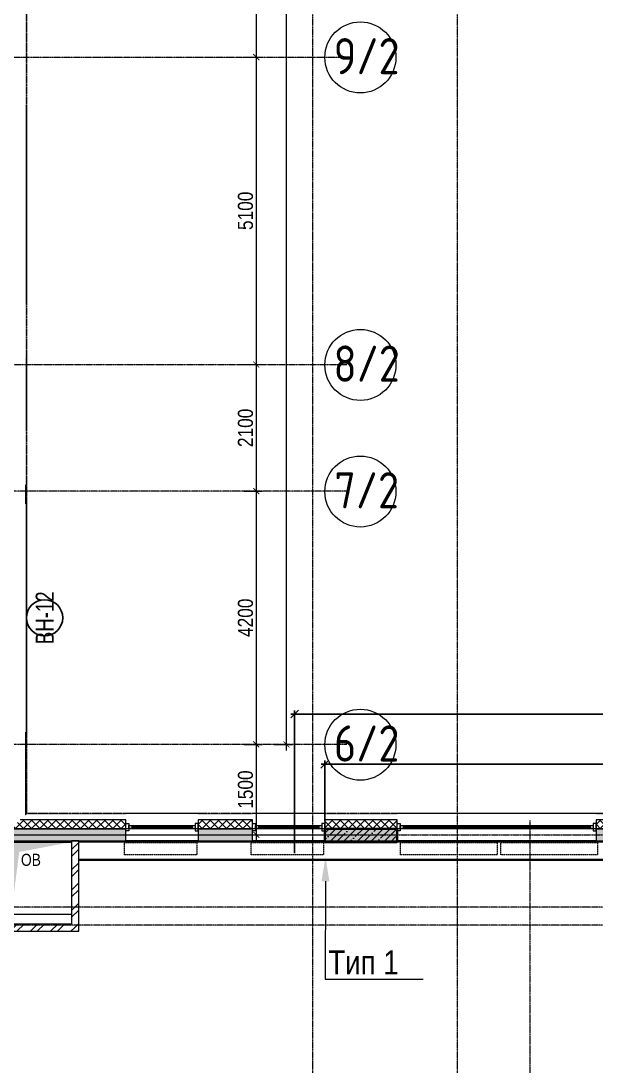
# Model space of a CAD drawing. Header units: millimetres. Extents: x -231292 to 573618, y -153144 to 564035.
# Drawn here: x 74845 to 84383, y 22894 to 40230 of the extents above; entities that cross this region are included whole.
import ezdxf
from ezdxf import colors
from ezdxf.entities.mleader import LeaderData, LeaderLine
from ezdxf.enums import TextEntityAlignment as Align
from ezdxf.math import Vec2, Vec3

# ---------------------------------------------------------------- set-up
doc = ezdxf.new("R2010")
doc.units = ezdxf.units.MM
for name, pattern in [('CENTER2', [28.575, 19.05, -3.175, 3.175, -3.175]), ('DASHED', [19.05, 12.7, -6.35]), ('HIDDEN2', [4.7625, 3.175, -1.5875])]:
    doc.linetypes.add(name, pattern=pattern)
doc.layers.get('0').update_dxf_attribs({"color": 250})
doc.layers.get('Defpoints').update_dxf_attribs({"color": 250})
for name, color, linetype, lineweight in [('A-Wall-Open', 250, 'Continuous', 5), ('A-Wall_Материал_Газоблок_Контур', 250, 'Continuous', 0), ('АР_Витраж марка', 250, 'Continuous', 9), ('АР_Колонны', 250, 'Continuous', 35), ('АР_Окна', 250, 'Continuous', 5), ('АР_Отопительные приборы', 250, 'HIDDEN2', 0), ('АР_Стены ЖБ', 250, 'Continuous', 35), ('АР_Стены кирпич', 250, 'Continuous', 20), ('АР_Стены ПЕНОблок', 250, 'Continuous', 20), ('АР_Утеплитель', 250, 'Continuous', 0), ('АР_Штриховка', 250, 'Continuous', 0), ('Зашивка радиаторов тип 1 (фанера и МДФ)', 250, 'Continuous', 0), ('КМ_Фахверки', 250, 'Continuous', 80), ('ОВ_Шахты', 250, 'Continuous', 5), ('Размеры зашивки ГКЛ', 250, 'Continuous', 0), ('РД_Оси_100', 250, 'Continuous', 0), ('РД_Оси_размер', 250, 'Continuous', 0)]:
    doc.layers.add(name, color=color, linetype=linetype, lineweight=lineweight)
doc.layers.add('АР_Делит', color=250, linetype='Continuous', lineweight=0, plot=False)
doc.layers.add('РД_Витраж_проем', color=250, linetype='Continuous', lineweight=0, plot=False)
doc.layers.add('СПДС_РАЗМЕРЫ', color=250, linetype='Continuous')
doc.styles.add('Arial_09', font='ARIALN.TTF', dxfattribs={"width": 0.9})
doc.styles.add('style1', font='ARIALN.TTF')
doc.styles.add('ккк', font='isocpeur.ttf', dxfattribs={"width": 0.85, "oblique": 15})
doc.dimstyles.new('Dim100_ареал', dxfattribs={"dimscale": 100, "dimtxt": 2.5, "dimasz": 1, "dimexe": 1, "dimexo": 1, "dimgap": 0.5, "dimtad": 1, "dimzin": 12, "dimdsep": 46, "dimtxsty": 'style1', "dimblk": 'ARCHTICK', "dimcen": 1, "dimdle": 1, "dimclrd": 256, "dimclre": 256, "dimaunit": 1, "dimadec": 0, "dimazin": 3, "dimtfac": 1, "dimtmove": 1, "dimatfit": 3, "dimldrblk": 'OPEN30', "dimfxl": 2, "dimfxlon": 1, "dimtolj": 1, "dimtzin": 0, "dimlwd": 9, "dimlwe": 9, "dimarcsym": 0})
doc.dimstyles.new('scale_100', dxfattribs={"dimtxt": 200, "dimasz": 125, "dimexe": 60, "dimexo": 100, "dimgap": 30, "dimtad": 1, "dimdec": 0, "dimdsep": 46, "dimtxsty": 'style1', "dimblk": 'OBLIQUE', "dimcen": 150, "dimdle": 60, "dimclrd": 256, "dimclre": 256, "dimclrt": 256, "dimadec": 0, "dimazin": 0, "dimtfac": 1, "dimtdec": 0, "dimtmove": 1, "dimatfit": 3, "dimldrblk": 'OBLIQUE', "dimfxl": 1, "dimtolj": 1, "dimtzin": 0, "dimarcsym": 0})

# ---------------------------------------------------------------- blocks, each defined once
blk = doc.blocks.new('A-iden')
at = {"linetype": 'Continuous', "lineweight": 5}
blk.add_circle((-0.73, -4.06), 5.89, dxfattribs=at)
at = {"color": 0, "linetype": 'Continuous', "lineweight": 20, "style": 'ккк', "width": 0.85}
blk.add_attdef('ID', text='', height=6, dxfattribs=at).set_placement((0.31, -3.85), align=Align.MIDDLE_CENTER)
blk = doc.blocks.new('_ArchTick')
at = {"color": 0, "linetype": 'ByBlock', "const_width": 0.15}
blk.add_lwpolyline([(-0.5, -0.5), (0.5, 0.5)], dxfattribs=at)
blk = doc.blocks.new('*D1600')
at = {"layer": 'Defpoints', "color": 0, "transparency": 16777216}
for p in [(68364, 68320), (70364, 68320), (68364, 15000)]:
    blk.add_point(p, dxfattribs=at)
at = {"layer": 'РД_Оси_размер', "lineweight": 9, "transparency": 16777216}
for p, q in [((70164, 68320), (70464, 68320)), ((70364, 14900), (70364, 68420)), ((70164, 15000), (70464, 15000))]:
    blk.add_line(p, q, dxfattribs=at)
at = {"layer": 'РД_Оси_размер', "lineweight": 9, "transparency": 16777216, "xscale": 100, "yscale": 100, "zscale": 100}
for p, rotation in [((70364, 68320), 90), ((70364, 15000), 270)]:
    blk.add_blockref('_ArchTick', p, dxfattribs=dict(at, rotation=rotation))
at = {"layer": 'РД_Оси_размер', "color": 0, "transparency": 16777216, "insert": (70186, 41660), "char_height": 250, "attachment_point": 5, "rotation": 90, "style": 'style1'}
blk.add_mtext('\\A1;53320', dxfattribs=at)
blk = doc.blocks.new('_Open30')
at = {"color": 0, "linetype": 'ByBlock', "lineweight": -2}
for p, q in [((-1, 0.27), (0, 0)), ((0, 0), (-1, -0.27)), ((0, 0), (-1, 0))]:
    blk.add_line(p, q, dxfattribs=at)
blk = doc.blocks.new('*D34')
at = {"layer": 'Defpoints', "color": 0, "transparency": 16777216}
for p in [(68364, 35700), (68364, 26400), (69864, 26400)]:
    blk.add_point(p, dxfattribs=at)
at = {"layer": 'РД_Оси_размер', "color": 0, "lineweight": 5, "transparency": 16777216}
for p, q in [((69864, 35800), (69864, 26300)), ((69664, 35700), (69964, 35700)), ((69664, 26400), (69964, 26400))]:
    blk.add_line(p, q, dxfattribs=at)
at = {"layer": 'РД_Оси_размер', "color": 0, "lineweight": 5, "transparency": 16777216, "xscale": 100, "yscale": 100, "zscale": 100}
for p, rotation in [((69864, 35700), 90), ((69864, 26400), 270)]:
    blk.add_blockref('_ArchTick', p, dxfattribs=dict(at, rotation=rotation))
at = {"layer": 'РД_Оси_размер', "color": 0, "transparency": 16777216, "insert": (69686, 31050), "char_height": 250, "attachment_point": 5, "rotation": 90, "style": 'style1'}
blk.add_mtext('\\A1;9300', dxfattribs=at)
blk = doc.blocks.new('*D22')
at = {"layer": 'Defpoints', "color": 0, "transparency": 16777216}
for p in [(68364, 26400), (68364, 21300), (69864, 21300)]:
    blk.add_point(p, dxfattribs=at)
at = {"layer": 'РД_Оси_размер', "color": 0, "lineweight": 5, "transparency": 16777216}
for p, q in [((69664, 26400), (69964, 26400)), ((69864, 26500), (69864, 21200)), ((69664, 21300), (69964, 21300))]:
    blk.add_line(p, q, dxfattribs=at)
at = {"layer": 'РД_Оси_размер', "color": 0, "lineweight": 5, "transparency": 16777216, "xscale": 100, "yscale": 100, "zscale": 100}
for p, rotation in [((69864, 26400), 90), ((69864, 21300), 270)]:
    blk.add_blockref('_ArchTick', p, dxfattribs=dict(at, rotation=rotation))
at = {"layer": 'РД_Оси_размер', "color": 0, "transparency": 16777216, "insert": (69686, 23850), "char_height": 250, "attachment_point": 5, "rotation": 90, "style": 'style1'}
blk.add_mtext('\\A1;5100', dxfattribs=at)
blk = doc.blocks.new('*D35')
at = {"layer": 'Defpoints', "color": 0, "transparency": 16777216}
for p in [(68364, 21300), (68364, 19200), (69864, 19200)]:
    blk.add_point(p, dxfattribs=at)
at = {"layer": 'РД_Оси_размер', "color": 0, "lineweight": 5, "transparency": 16777216}
for p, q in [((69864, 21400), (69864, 19100)), ((69664, 21300), (69964, 21300)), ((69664, 19200), (69964, 19200))]:
    blk.add_line(p, q, dxfattribs=at)
at = {"layer": 'РД_Оси_размер', "color": 0, "lineweight": 5, "transparency": 16777216, "xscale": 100, "yscale": 100, "zscale": 100}
for p, rotation in [((69864, 21300), 90), ((69864, 19200), 270)]:
    blk.add_blockref('_ArchTick', p, dxfattribs=dict(at, rotation=rotation))
at = {"layer": 'РД_Оси_размер', "color": 0, "transparency": 16777216, "insert": (69686, 20250), "char_height": 250, "attachment_point": 5, "rotation": 90, "style": 'style1'}
blk.add_mtext('\\A1;2100', dxfattribs=at)
blk = doc.blocks.new('*D36')
at = {"layer": 'Defpoints', "color": 0, "transparency": 16777216}
for p in [(68364, 19200), (68364, 15000), (69864, 15000)]:
    blk.add_point(p, dxfattribs=at)
at = {"layer": 'РД_Оси_размер', "color": 0, "lineweight": 5, "transparency": 16777216}
for p, q in [((69864, 19300), (69864, 14900)), ((69664, 19200), (69964, 19200)), ((69664, 15000), (69964, 15000))]:
    blk.add_line(p, q, dxfattribs=at)
at = {"layer": 'РД_Оси_размер', "color": 0, "lineweight": 5, "transparency": 16777216, "xscale": 100, "yscale": 100, "zscale": 100}
for p, rotation in [((69864, 19200), 90), ((69864, 15000), 270)]:
    blk.add_blockref('_ArchTick', p, dxfattribs=dict(at, rotation=rotation))
at = {"layer": 'РД_Оси_размер', "color": 0, "transparency": 16777216, "insert": (69686, 17100), "char_height": 250, "attachment_point": 5, "rotation": 90, "style": 'style1'}
blk.add_mtext('\\A1;4200', dxfattribs=at)
blk = doc.blocks.new('*D23')
at = {"layer": 'Defpoints', "color": 0, "transparency": 16777216}
for p in [(68364, 15000), (68364, 13500), (69864, 13500)]:
    blk.add_point(p, dxfattribs=at)
at = {"layer": 'РД_Оси_размер', "color": 0, "lineweight": 5, "transparency": 16777216}
for p, q in [((69864, 15100), (69864, 13400)), ((69664, 15000), (69964, 15000)), ((69664, 13500), (69964, 13500))]:
    blk.add_line(p, q, dxfattribs=at)
at = {"layer": 'РД_Оси_размер', "color": 0, "lineweight": 5, "transparency": 16777216, "xscale": 100, "yscale": 100, "zscale": 100}
for p, rotation in [((69864, 15000), 90), ((69864, 13500), 270)]:
    blk.add_blockref('_ArchTick', p, dxfattribs=dict(at, rotation=rotation))
at = {"layer": 'РД_Оси_размер', "color": 0, "transparency": 16777216, "insert": (69686, 14250), "char_height": 250, "attachment_point": 5, "rotation": 90, "style": 'style1'}
blk.add_mtext('\\A1;1500', dxfattribs=at)
blk = doc.blocks.new('otv')
at = {"linetype": 'Continuous'}
blk.add_lwpolyline([(0, -1), (0, 0), (1, 0), (1, -1)], close=True, dxfattribs=at)
blk.add_solid([(0, -1), (0, 0), (0.135, -0.137), (1, 0)], dxfattribs=at)
blk = doc.blocks.new('_Oblique')
at = {"color": 0, "linetype": 'ByBlock', "lineweight": -2}
blk.add_line((-0.5, -0.5), (0.5, 0.5), dxfattribs=at)
blk = doc.blocks.new('*D57')
at = {"layer": 'Defpoints', "color": 0, "transparency": 16777216}
for p in [(92338, 28733), (79384, 26323), (92338, 26323)]:
    blk.add_point(p, dxfattribs=at)
at = {"layer": 'СПДС_РАЗМЕРЫ', "lineweight": -2, "transparency": 16777216}
for p, q in [((79384, 26423), (79384, 28793)), ((92338, 26423), (92338, 28793)), ((79324, 28733), (92398, 28733))]:
    blk.add_line(p, q, dxfattribs=at)
at = {"layer": 'СПДС_РАЗМЕРЫ', "lineweight": -2, "transparency": 16777216, "xscale": 125, "yscale": 125, "zscale": 125, "rotation": 180}
blk.add_blockref('_Oblique', (79384, 28733), dxfattribs=at)
at = {"layer": 'СПДС_РАЗМЕРЫ', "lineweight": -2, "transparency": 16777216, "xscale": 125, "yscale": 125, "zscale": 125}
blk.add_blockref('_Oblique', (92338, 28733), dxfattribs=at)
at = {"layer": 'СПДС_РАЗМЕРЫ', "lineweight": 0, "transparency": 16777216, "insert": (85861, 28865), "char_height": 200, "attachment_point": 5, "style": 'style1'}
blk.add_mtext('\\A1;12955', dxfattribs=at)
blk = doc.blocks.new('*D58')
at = {"layer": 'Defpoints', "color": 0, "transparency": 16777216}
for p in [(92338, 27900), (79883, 26857), (92338, 25490)]:
    blk.add_point(p, dxfattribs=at)
at = {"layer": 'СПДС_РАЗМЕРЫ', "lineweight": -2, "transparency": 16777216}
for p, q in [((79883, 26957), (79883, 27960)), ((92338, 25590), (92338, 27960)), ((79823, 27900), (92398, 27900))]:
    blk.add_line(p, q, dxfattribs=at)
at = {"layer": 'СПДС_РАЗМЕРЫ', "lineweight": -2, "transparency": 16777216, "xscale": 125, "yscale": 125, "zscale": 125, "rotation": 180}
blk.add_blockref('_Oblique', (79883, 27900), dxfattribs=at)
at = {"layer": 'СПДС_РАЗМЕРЫ', "lineweight": -2, "transparency": 16777216, "xscale": 125, "yscale": 125, "zscale": 125}
blk.add_blockref('_Oblique', (92338, 27900), dxfattribs=at)
at = {"layer": 'СПДС_РАЗМЕРЫ', "lineweight": 0, "transparency": 16777216, "insert": (86111, 28032), "char_height": 200, "attachment_point": 5, "style": 'style1'}
blk.add_mtext('\\A1;12455', dxfattribs=at)
blk = doc.blocks.new('МаркаВитража1')
at = {"layer": 'Defpoints'}
blk.add_circle((0, 0), 3, dxfattribs=at)
at = {"color": 0, "linetype": 'ByBlock', "lineweight": -2, "style": 'Arial_09', "width": 0.9}
blk.add_attdef('АР-ОКНО:НАИМЕНОВАНИЕ', text='', height=3, dxfattribs=at).set_placement((0, 0), align=Align.MIDDLE)
blk = doc.blocks.new('СОШ_2200_АР_ОСИ_М100_28.05.24')
at = {"layer": 'АР_Делит', "color": 5, "linetype": 'DASHED'}
blk.add_lwpolyline([(114955, 135155), (114955, -355), (93595.036, -355), (93595.036, 13855), (94145, 13855), (94145, 68320), (66055, 68320), (66055, 13857.73), (83455, 13857.73), (83455, -355), (45245, -355), (45245, 13145), (44695, 13145), (44695, 26755), (45245, 26755), (45245, 68320), (20455, 68320), (20455, 26755), (27955, 26755), (27955, 13145), (-355, 13145), (-355, 100855)], dxfattribs=at)
at = {"layer": 'РД_Оси_100', "linetype": 'CENTER2'}
for p, q in [((73200, -6155), (73200, 139938.679)), ((70800, -6155), (70800, 90900)), ((43327.994, 26400), (71363.995, 26400)), ((71363.995, 19200), (33000, 19200)), ((71363.995, 15000), (33000, 15000)), ((33000, 13500), (85055, 13500)), ((65700, 13500), (71364.045, 13500))]:
    blk.add_line(p, q, dxfattribs=at)
for points in [[(33000, 21300), (71363.995, 21300)], [(74400, 13738.107), (74400, -6155)], [(85055, 12300), (33500, 12300), (33000, 12450)], [(85055, 12000), (33500, 12000), (33000, 11850)]]:
    blk.add_lwpolyline(points, dxfattribs=at)
at = {"layer": 'РД_Оси_100', "color": 0, "xscale": 100, "yscale": 100, "zscale": 100}
for p, values in [((71663.995, 26800), {'ID': '9/2'}), ((71663.995, 21700), {'ID': '8/2'}), ((71663.995, 19600), {'ID': '7/2'}), ((71663.995, 15400), {'ID': '6/2'})]:
    blk.add_blockref('A-iden', p, dxfattribs=at).add_auto_attribs(values)
at = {"layer": 'РД_Оси_размер'}
for base, p1, p2, picture, middle in [((70363.995, 68320), (68363.995, 15000), (68363.995, 68320), '*D1600', (70186.352, 41660)), ((69863.995, 26400), (68363.995, 35700), (68363.995, 26400), '*D34', (69686.352, 31050)), ((69863.995, 21300), (68363.995, 26400), (68363.995, 21300), '*D22', (69686.352, 23850)), ((69863.995, 19200), (68363.995, 21300), (68363.995, 19200), '*D35', (69686.352, 20250)), ((69863.995, 15000), (68363.995, 19200), (68363.995, 15000), '*D36', (69686.352, 17100)), ((69863.995, 13500), (68363.995, 15000), (68363.995, 13500), '*D23', (69686.352, 14250))]:
    dim = blk.add_linear_dim(base=base, p1=p1, p2=p2, angle=90, dimstyle='Dim100_ареал', dxfattribs=at)
    dim.commit()
    dim.dimension.update_dxf_attribs({"geometry": picture, "text_midpoint": middle})

msp = doc.modelspace()

# ---------------------------------------------------------------- hatches: boundary and pattern name
at = {"layer": 'АР_Штриховка', "linetype": 'Continuous', "lineweight": 0}
h = msp.add_hatch(dxfattribs=at)
h.set_pattern_fill('_U', color=256, angle=-360, style=0, pattern_type=0)
h.set_pattern_definition([(360, (8883.4027, 13229.6861), (3e-17, 1), [])])
h.paths.add_polyline_path([(74938.403, 81549.686), (74913.403, 81574.686), (74913.403, 80729.686), (74938.403, 80729.686)], flags=0)
h.paths.add_polyline_path([(74938.403, 79229.686), (74913.403, 79229.686), (74913.403, 78329.686), (74938.403, 78329.686)], flags=0)
h.paths.add_polyline_path([(74938.403, 75029.686), (74913.403, 75029.686), (74913.403, 74129.686), (74938.403, 74129.686)], flags=0)
h.paths.add_polyline_path([(74938.403, 72929.686), (74913.403, 72929.686), (74913.403, 72029.686), (74938.403, 72029.686)], flags=0)
h.paths.add_polyline_path([(74938.403, 68729.686), (74913.403, 68729.686), (74913.403, 66929.686), (74938.403, 66929.686)], flags=0)
h.paths.add_polyline_path([(74938.403, 63629.686), (74913.403, 63629.686), (74913.403, 62729.686), (74938.403, 62729.686)], flags=0)
h.paths.add_polyline_path([(74938.403, 61529.686), (74913.403, 61529.686), (74913.403, 60629.686), (74938.403, 60629.686)], flags=0)
h.paths.add_polyline_path([(74938.403, 59429.686), (74913.403, 59429.686), (74913.403, 57329.686), (74938.403, 57329.686)], flags=0)
h.paths.add_polyline_path([(74938.403, 56129.686), (74913.403, 56129.686), (74913.403, 55229.686), (74938.403, 55229.686)], flags=0)
h.paths.add_polyline_path([(74938.403, 54029.686), (74913.403, 54029.686), (74913.403, 53129.686), (74938.403, 53129.686)], flags=0)
h.paths.add_polyline_path([(74938.403, 49829.686), (74913.403, 49829.686), (74913.403, 48029.686), (74938.403, 48029.686)], flags=0)
h.paths.add_polyline_path([(74938.403, 46829.686), (74913.403, 46829.686), (74913.403, 45929.686), (74938.403, 45929.686)], flags=0)
h.paths.add_polyline_path([(74938.403, 44729.686), (74913.403, 44729.686), (74913.403, 43829.686), (74938.403, 43829.686)], flags=0)
h.paths.add_polyline_path([(74938.403, 40529.686), (74913.403, 40529.686), (74913.403, 38829.687), (74938.403, 38829.687)], flags=0)
h.paths.add_polyline_path([(74938.403, 35529.687), (74913.403, 35529.687), (74913.403, 34629.687), (74938.403, 34629.687)], flags=0)
h.paths.add_polyline_path([(74938.403, 33429.687), (74913.403, 33429.687), (74913.403, 32529.685), (74938.403, 32529.685)], flags=0)
h = msp.add_hatch(dxfattribs=at)
h.set_pattern_fill('_U', color=256, angle=-360, style=0, pattern_type=0)
h.set_pattern_definition([(360, (8883.4027, 13229.6861), (-4e-16, 1), [])])
h.paths.add_polyline_path([(74938.404, 32529.685), (74913.404, 32529.685), (74913.404, 32229.686), (74938.404, 32229.686)], flags=0)
h.paths.add_polyline_path([(74938.402, 28429.686), (74913.402, 28429.686), (74913.402, 27059.686), (74938.402, 27084.686)], flags=0)
h = msp.add_hatch(dxfattribs=at)
h.set_pattern_fill('_U', color=256, style=0, pattern_type=0)
h.set_pattern_definition([(360, (8883.4027, 13229.6861), (2e-14, 1), [])])
h.paths.add_polyline_path([(74938.402, 27084.686), (74913.402, 27059.686), (76583.403, 27059.686), (76583.403, 27084.686)], flags=0)
h.paths.add_polyline_path([(77783.403, 27084.686), (77783.403, 27059.686), (78683.403, 27059.686), (78683.403, 27084.686)], flags=0)
h.paths.add_polyline_path([(79883.403, 27084.686), (79883.403, 27059.686), (81083.339, 27059.686), (81083.339, 27084.686)], flags=0)
h.paths.add_polyline_path([(84383.339, 27084.686), (84383.339, 27059.686), (85283.403, 27059.686), (85283.403, 27084.686)], flags=0)
h.paths.add_polyline_path([(88583.403, 27084.686), (88583.403, 27059.686), (89983.403, 27059.686), (89983.403, 27084.686)], flags=0)
h.paths.add_polyline_path([(91183.403, 27084.686), (91183.403, 27059.686), (92313.403, 27059.686), (92338.403, 27084.686)], flags=0)
h = msp.add_hatch(dxfattribs=at)
h.set_pattern_fill('ANSI37', color=256, scale=30, style=0)
h.set_pattern_definition([(45, (8883.4, 13229.69), (-67.35192, 67.35192), []), (135, (8883.4, 13229.69), (-67.35192, -67.35192), [])])
h.paths.add_polyline_path([(74833.402, 26979.686), (74683.402, 26829.686), (76583.403, 26829.686), (76583.403, 26979.686)], flags=0)
h.paths.add_polyline_path([(77783.403, 26979.686), (77783.403, 26829.686), (78683.403, 26829.686), (78683.403, 26979.686)], flags=0)
h.paths.add_polyline_path([(79883.403, 26979.686), (79883.403, 26829.686), (81083.339, 26829.686), (81083.339, 26979.686)], flags=0)
h.paths.add_polyline_path([(84383.339, 26979.686), (84383.339, 26829.686), (85283.403, 26829.686), (85283.403, 26979.686)], flags=0)
h.paths.add_polyline_path([(88583.403, 26979.686), (88583.403, 26829.686), (89983.403, 26829.686), (89983.403, 26979.686)], flags=0)
h.paths.add_polyline_path([(91183.403, 26979.686), (91183.403, 26829.686), (92083.403, 26829.686), (92233.403, 26979.686)], flags=0)
h = msp.add_hatch(dxfattribs=at)
h.set_pattern_fill('AR-CONC', color=256, style=0)
h.set_pattern_definition([(50, (8883.4, 13229.69), (182.18467, -15.93909), [19.05, -209.55]), (355, (8883.4, 13229.69), (-35.24342, 191.05685), [15.24, -167.6406]), (100.45144, (8898.58, 13228.36), (146.94125, 175.11775), [16.19, -178.09024]), (46.1842, (8883.4, 13280.49), (271.07904, -42.0423), [28.575, -314.325]), (96.63556, (8906, 13276.98), (237.4041, 247.4261), [24.285, -267.1356]), (351.18415, (8883.4, 13280.5), (237.4041, 247.4261), [22.86, -251.4597]), (21, (8908.8, 13267.79), (151.6144, -102.2652), [19.05, -209.55]), (326, (8908.8, 13267.79), (61.80203, 184.18797), [15.24, -167.64]), (71.45144, (8921.44, 13259.26), (213.41642, 81.92277), [16.19, -178.08994]), (37.5, (8883.4, 13229.686), (3.088603, 84.55504), [0, -165.608, 0, -170.18, 0, -168.275]), (7.5, (8883.4, 13229.69), (66.81966, 100.18057), [0, -97.028, 0, -161.798, 0, -64.135]), (327.5, (8826.76, 13229.686), (135.590595, -5.728744), [0, -63.5, 0, -198.12, 0, -262.89]), (317.5, (8801.36, 13229.69), (148.12918, 25.42649), [0, -82.55, 0, -131.572, 0, -186.69])])
h.paths.add_polyline_path([(74683.401, 26829.686), (74683.401, 26629.686), (76583.403, 26629.686), (76583.403, 26829.686)], flags=0)
h.paths.add_polyline_path([(77783.403, 26829.686), (77783.403, 26629.686), (78683.403, 26629.686), (78683.403, 26829.686)], flags=0)
h.paths.add_polyline_path([(79883.403, 26829.686), (79883.403, 26629.686), (81083.339, 26629.686), (81083.339, 26829.686)], flags=0)
h.paths.add_polyline_path([(84383.339, 26829.686), (84383.339, 26629.686), (85283.403, 26629.686), (85283.403, 26829.686)], flags=0)
h.paths.add_polyline_path([(88583.403, 26829.686), (88583.403, 26629.686), (89983.403, 26629.686), (89983.403, 26829.686)], flags=0)
h.paths.add_polyline_path([(91183.403, 26829.686), (91183.403, 26629.686), (91883.403, 26629.686), (92083.403, 26829.686)], flags=0)
at = {"layer": 'АР_Штриховка', "linetype": 'Continuous', "lineweight": 5}
h = msp.add_hatch(dxfattribs=at)
h.set_pattern_fill('ANSI35', color=256, scale=25, angle=-360, style=0)
h.set_pattern_definition([(45, (8883.4, 13229.69), (-112.2532, 112.2532), []), (45, (8995.66, 13229.69), (-112.2532, 112.2532), [198.4375, -39.6875, 0, -39.6875])])
h.paths.add_polyline_path([(81083.403, 26609.686), (79883.403, 26609.686), (79883.403, 26829.686), (81083.403, 26829.686)], flags=0)
at = {"layer": 'АР_Штриховка', "linetype": 'Continuous', "lineweight": 0}
h = msp.add_hatch(dxfattribs=at)
h.set_pattern_fill('ANSI32', color=256, scale=25, angle=-360, style=0)
h.set_pattern_definition([(45, (8883.4, 13229.69), (-168.3798, 168.3798), []), (45, (8995.66, 13229.69), (-168.3798, 168.3798), [])])
h.paths.add_polyline_path([(75802.987, 26629.686), (75682.987, 26629.686), (75682.987, 25249.686), (75802.987, 25129.686)], flags=0)
h = msp.add_hatch(dxfattribs=at)
h.set_pattern_fill('ANSI32', color=256, scale=25, style=0)
h.set_pattern_definition([(45, (8883.4, 13229.69), (-168.3798, 168.3798), []), (45, (8995.66, 13229.69), (-168.3798, 168.3798), [])])
h.paths.add_polyline_path([(75802.987, 25129.686), (75682.987, 25249.686), (74683.401, 25249.686), (74683.401, 25129.686)], flags=0)

# ---------------------------------------------------------------- linework, layer by layer
at = {"layer": 'A-Wall-Open', "linetype": 'Continuous', "lineweight": 5}
msp.add_line((74938.404, 32229.686), (74938.402, 28429.686), dxfattribs=at)
at = {"layer": 'A-Wall_Материал_Газоблок_Контур', "linetype": 'Continuous', "lineweight": 0}
for p, q in [((74938.403, 35529.687), (74938.403, 38829.687)), ((74938.403, 33429.687), (74938.403, 34629.687)), ((77783.403, 27084.686), (76583.403, 27084.686)), ((79883.403, 27084.686), (78683.403, 27084.686)), ((84383.339, 27084.686), (81083.339, 27084.686)), ((76583.403, 26629.686), (77783.403, 26629.686)), ((78683.403, 26629.686), (79883.403, 26629.686)), ((81083.339, 26629.686), (84383.339, 26629.686))]:
    msp.add_line(p, q, dxfattribs=at)
at = {"layer": 'АР_Колонны', "linetype": 'HIDDEN2', "lineweight": 25}
for p, q in [((79883.403, 26829.686), (81083.403, 26829.686)), ((79883.403, 26609.686), (79883.403, 26829.686)), ((81083.403, 26829.686), (81083.403, 26609.686)), ((81083.403, 26609.686), (79883.403, 26609.686))]:
    msp.add_line(p, q, dxfattribs=at)
at = {"layer": 'АР_Колонны', "linetype": 'Continuous', "lineweight": 35}
for p, q in [((79883.403, 26829.686), (79883.403, 26609.686)), ((81083.403, 26829.686), (79883.403, 26829.686)), ((79883.403, 26609.686), (79883.403, 26829.686)), ((79883.403, 26829.686), (81083.403, 26829.686)), ((81083.403, 26609.686), (81083.403, 26829.686)), ((81083.403, 26829.686), (81083.403, 26609.686)), ((79883.403, 26609.686), (81083.403, 26609.686)), ((81083.403, 26609.686), (79883.403, 26609.686))]:
    msp.add_line(p, q, dxfattribs=at)
at = {"layer": 'АР_Окна', "linetype": 'Continuous', "lineweight": 5}
for p, q in [((74938.403, 38829.687), (74938.403, 35529.687)), ((74938.403, 34629.687), (74938.403, 33429.687)), ((77783.403, 27084.686), (76583.403, 27084.686)), ((79883.403, 27084.686), (78683.403, 27084.686)), ((84383.339, 27084.686), (81083.339, 27084.686)), ((76683.403, 26882.186), (76683.403, 26832.186)), ((77683.403, 26882.186), (77683.403, 26832.186)), ((78783.403, 26882.186), (78783.403, 26832.186)), ((79783.403, 26882.186), (79783.403, 26832.186)), ((81183.339, 26882.186), (81183.339, 26832.186)), ((84283.339, 26882.186), (84283.339, 26832.186)), ((77683.403, 26857.186), (76683.403, 26857.186)), ((79783.403, 26857.186), (78783.403, 26857.186)), ((84283.339, 26857.186), (81183.339, 26857.186)), ((77783.403, 26629.686), (76583.403, 26629.686)), ((79883.403, 26629.686), (78683.403, 26629.686)), ((84383.339, 26629.686), (81083.339, 26629.686))]:
    msp.add_line(p, q, dxfattribs=at)
for points in [[(76633.403, 26797.186), (76583.403, 26797.186), (76583.403, 26917.186), (76633.403, 26917.186)], [(77733.403, 26882.186), (77733.403, 26832.186), (76633.403, 26832.186), (76633.403, 26882.186)], [(77733.403, 26797.186), (77783.403, 26797.186), (77783.403, 26917.186), (77733.403, 26917.186)], [(78733.403, 26797.186), (78683.403, 26797.186), (78683.403, 26917.186), (78733.403, 26917.186)], [(79833.403, 26882.186), (79833.403, 26832.186), (78733.403, 26832.186), (78733.403, 26882.186)], [(79833.403, 26797.186), (79883.403, 26797.186), (79883.403, 26917.186), (79833.403, 26917.186)], [(81133.339, 26797.186), (81083.339, 26797.186), (81083.339, 26917.186), (81133.339, 26917.186)], [(84333.339, 26882.186), (84333.339, 26832.186), (81133.339, 26832.186), (81133.339, 26882.186)], [(84333.339, 26797.186), (84383.339, 26797.186), (84383.339, 26917.186), (84333.339, 26917.186)]]:
    msp.add_lwpolyline(points, close=True, dxfattribs=at)
at = {"layer": 'АР_Отопительные приборы'}
for points in [[(76564.254, 26599.686), (77764.254, 26599.686), (77764.254, 26399.686), (76564.254, 26399.686)], [(78664.253, 26599.686), (79864.253, 26599.686), (79864.253, 26399.686), (78664.253, 26399.686)], [(81141.088, 26599.686), (82741.088, 26599.686), (82741.088, 26399.686), (81141.088, 26399.686)], [(82806.321, 26599.686), (84406.321, 26599.686), (84406.321, 26399.686), (82806.321, 26399.686)]]:
    msp.add_lwpolyline(points, close=True, dxfattribs=at)
at = {"layer": 'АР_Стены ЖБ', "linetype": 'Continuous', "lineweight": 40}
for p, q in [((79883.403, 26609.686), (79883.403, 26829.686)), ((79883.403, 26829.686), (81083.403, 26829.686)), ((81083.403, 26829.686), (81083.403, 26609.686)), ((81083.403, 26609.686), (79883.403, 26609.686))]:
    msp.add_line(p, q, dxfattribs=at)
at = {"layer": 'АР_Стены кирпич', "linetype": 'Continuous', "lineweight": 20}
for p, q in [((75802.987, 26629.686), (75682.987, 26629.686)), ((75682.987, 26629.686), (75682.987, 25249.686)), ((75802.987, 25129.686), (75802.987, 26629.686)), ((75682.987, 25249.686), (74683.401, 25249.686)), ((74683.401, 25129.686), (75802.987, 25129.686))]:
    msp.add_line(p, q, dxfattribs=at)
at = {"layer": 'АР_Стены ПЕНОблок', "linetype": 'Continuous', "lineweight": 20}
for p, q in [((76583.403, 26829.686), (74683.401, 26829.686)), ((76583.403, 26629.686), (76583.403, 26829.686)), ((77783.403, 26829.686), (77783.403, 26629.686)), ((78683.403, 26829.686), (77783.403, 26829.686)), ((78683.403, 26629.686), (78683.403, 26829.686)), ((79883.403, 26829.686), (79883.403, 26629.686)), ((81083.339, 26829.686), (79883.403, 26829.686)), ((81083.339, 26629.686), (81083.339, 26829.686)), ((84383.339, 26829.686), (84383.339, 26629.686)), ((85283.403, 26829.686), (84383.339, 26829.686)), ((74683.401, 26629.686), (76583.403, 26629.686)), ((77783.403, 26629.686), (78683.403, 26629.686)), ((79883.403, 26629.686), (81083.339, 26629.686)), ((84383.339, 26629.686), (85283.403, 26629.686))]:
    msp.add_line(p, q, dxfattribs=at)
at = {"layer": 'АР_Утеплитель', "linetype": 'Continuous', "lineweight": 0}
for p, q in [((76583.403, 26979.686), (74833.402, 26979.686)), ((76583.403, 26829.686), (76583.403, 26979.686)), ((77783.403, 26979.686), (77783.403, 26829.686)), ((78683.403, 26979.686), (77783.403, 26979.686)), ((78683.403, 26829.686), (78683.403, 26979.686)), ((79883.403, 26979.686), (79883.403, 26829.686)), ((81083.339, 26979.686), (79883.403, 26979.686)), ((81083.339, 26829.686), (81083.339, 26979.686)), ((84383.339, 26979.686), (84383.339, 26829.686)), ((85283.403, 26979.686), (84383.339, 26979.686)), ((74683.402, 26829.686), (76583.403, 26829.686)), ((77783.403, 26829.686), (78683.403, 26829.686)), ((79883.403, 26829.686), (81083.339, 26829.686)), ((84383.339, 26829.686), (85283.403, 26829.686))]:
    msp.add_line(p, q, dxfattribs=at)
at = {"layer": 'Зашивка радиаторов тип 1 (фанера и МДФ)', "linetype": 'Continuous', "lineweight": 0}
for p, q in [((91583.403, 26609.686), (75802.934, 26609.686)), ((75802.934, 26309.686), (75802.934, 26609.686)), ((75802.934, 26322.186), (91583.403, 26322.186)), ((91583.403, 26322.186), (75802.934, 26322.186)), ((75802.934, 26309.686), (91583.403, 26309.686))]:
    msp.add_line(p, q, dxfattribs=at)
at = {"layer": 'КМ_Фахверки', "lineweight": 5}
msp.add_lwpolyline([(79583.403, 81804.686), (103283.403, 81804.103), (103283.403, 13129.686), (123583.403, 13129.686), (123583.371, 148129.686), (81883.406, 148129.686), (81883.406, 142129.686), (46283.403, 142129.686), (46283.403, 113829.686), (8783.403, 113829.686), (8783.403, 26629.686), (36583.403, 26629.686), (36583.403, 39729.686), (29083.403, 39729.686), (29083.403, 81804.686), (54383.403, 81804.686), (54383.403, 13129.686), (92083.403, 13129.686), (92083.403, 26829.686), (74683.402, 26829.694), (74683.401, 81804.686), (79584.99, 81804.686)], dxfattribs=at)
at = {"layer": 'РД_Витраж_проем', "linetype": 'Continuous', "lineweight": 0}
msp.add_line((74938.402, 28429.686), (74938.404, 32229.686), dxfattribs=at)

# ---------------------------------------------------------------- block references
at = {"layer": 'АР_Витраж марка', "linetype": 'Continuous', "lineweight": 9, "xscale": 100, "yscale": 100, "zscale": 100, "rotation": 90}
msp.add_blockref('МаркаВитража1', (75238.403, 30329.686), dxfattribs=at).add_auto_attribs({'АР-ОКНО:НАИМЕНОВАНИЕ': 'ВН-12'})
at = {"layer": 'ОВ_Шахты', "xscale": 1000, "yscale": 1200, "zscale": 1400}
msp.add_blockref('otv', (74682.987, 26609.416), dxfattribs=at)
at = {"layer": 'РД_Оси_100'}
msp.add_blockref('СОШ_2200_АР_ОСИ_М100_28.05.24', (8883.403, 13229.686), dxfattribs=at)

# ---------------------------------------------------------------- texts
at = {"layer": 'ОВ_Шахты', "insert": (75011.46, 26313.638), "char_height": 200, "width": 980.50756, "attachment_point": 5, "style": 'style1'}
msp.add_mtext('ОВ', dxfattribs=at)

# ---------------------------------------------------------------- dimensions: what is measured, and where the dimension line sits
at = {"layer": 'СПДС_РАЗМЕРЫ', "lineweight": 0}
for base, p1, p2, picture, middle in [((92338.403, 28733.375), (79383.605, 26322.743), (92338.403, 26322.743), '*D57', (85861.004, 28865.49)), ((92338.403, 27900.141), (79883.403, 26857.186), (92338.403, 25489.509), '*D58', (86110.903, 28032.256))]:
    dim = msp.add_linear_dim(base=base, p1=p1, p2=p2, dimstyle='scale_100', dxfattribs=at)
    dim.commit()
    dim.dimension.update_dxf_attribs({"geometry": picture, "text_midpoint": middle})

# ---------------------------------------------------------------- leaders
at = {"layer": 'Размеры зашивки ГКЛ'}
ml = msp.add_multileader_mtext('Standard', dxfattribs=at)
ml.set_content('\\pxsm1;Тип 1 ', color=(0, 0, 138), style='style1')
ml.set_leader_properties(color=256, linetype='ByLayer', lineweight=9)
ml.build(insert=Vec2(0, 0))
ml.multileader.update_dxf_attribs({"has_dogleg": 0, "text_left_attachment_type": 6, "text_right_attachment_type": 6, "text_bottom_attachment_type": 10, "dogleg_length": 25, "arrow_head_size": 400})
ctx = ml.context
ctx.base_point, ctx.char_height, ctx.arrow_head_size, ctx.landing_gap_size, ctx.plane_origin = Vec3(79892.343, 24333.164), 400, 400, 50, Vec3(73033.155, 17362.6)
ctx.left_attachment, ctx.right_attachment, ctx.top_attachment = 6, 6, 10
notes = []
notes.append((ctx, [(0, (1, 1, 0), (79867.343, 24333.164), (1, 0), 25, [(1, [(79895.76, 26359.079)], 0, [])])]))
ctx.mtext.insert, ctx.mtext.width, ctx.mtext.defined_height, ctx.mtext.line_spacing_factor, ctx.mtext.flow_direction = Vec3(79942.343, 24813.164), 1668.44707, 600, 0.3, 5
for ctx, leaders in notes:
    for number, flags, end, landing, length, lines in leaders:
        leader = LeaderData()
        leader.index, (leader.has_last_leader_line, leader.has_dogleg_vector, leader.attachment_direction) = number, flags
        leader.last_leader_point, leader.dogleg_vector, leader.dogleg_length = Vec3(end), Vec3(landing), length
        for number, points, colour, breaks in lines:
            line = LeaderLine()
            line.index, line.vertices, line.color, line.breaks = number, Vec3.list(points), colors.encode_raw_color(colour), breaks
            leader.lines.append(line)
        ctx.leaders.append(leader)

doc.saveas('drawing.dxf')
